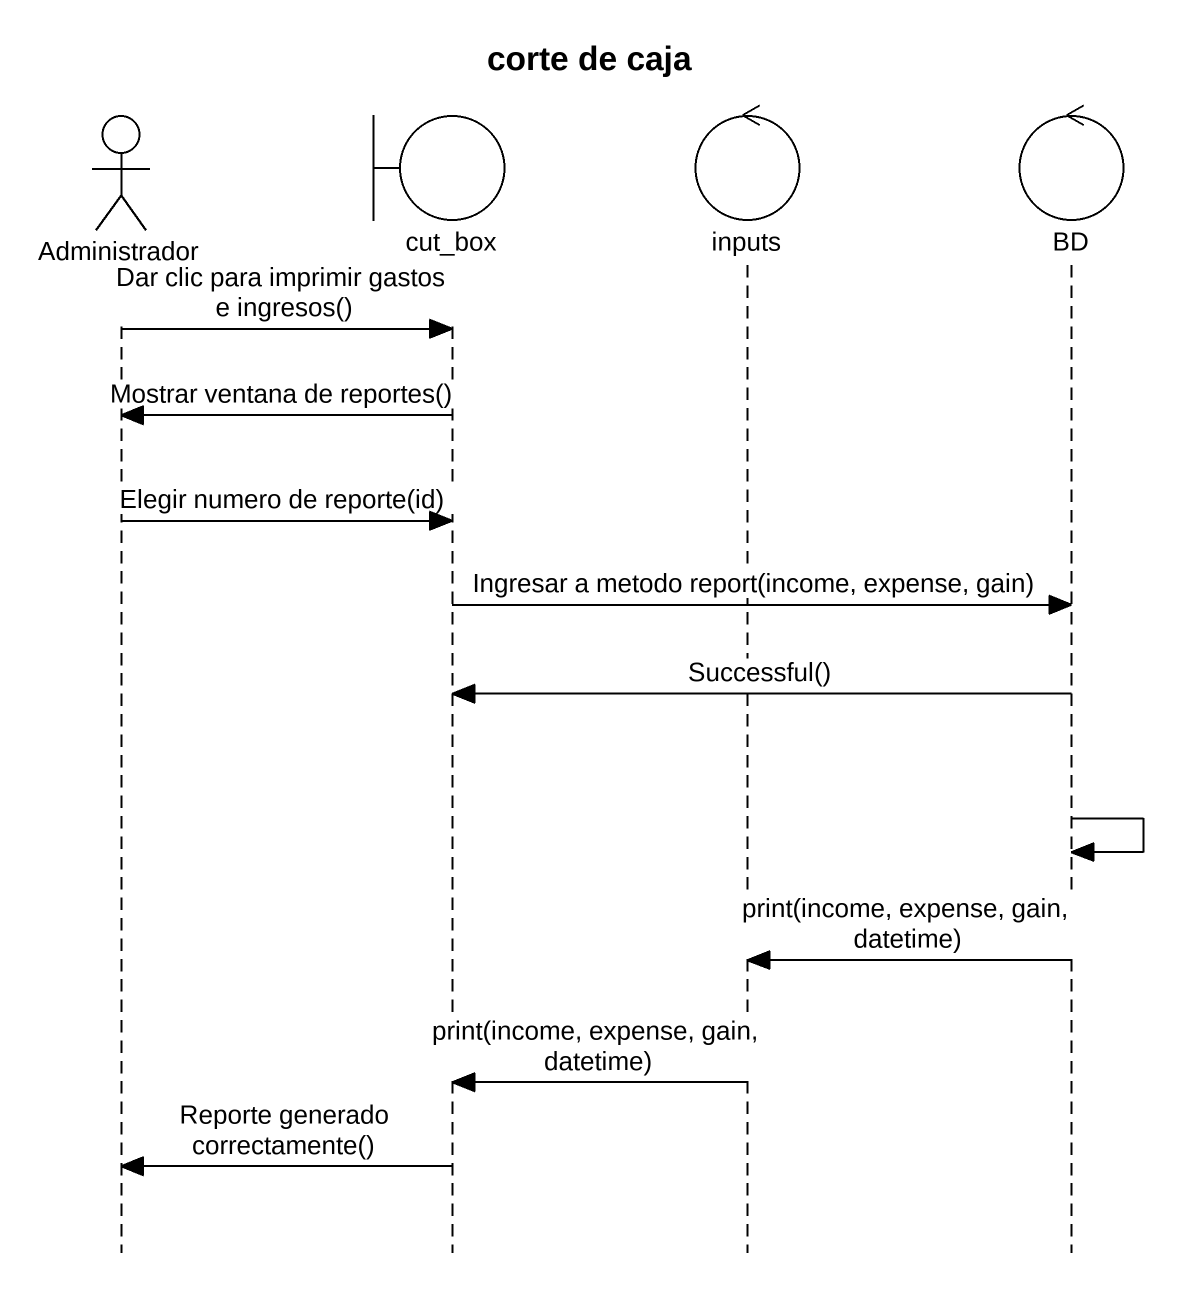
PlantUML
@startuml
title corte de caja
hide footbox
actor Administrador
boundary cut_box
control inputs
control BD

Administrador -> cut_box : Dar clic para imprimir gastos e ingresos()
cut_box -> Administrador : Mostrar ventana de reportes()
Administrador -> cut_box : Elegir numero de reporte(id)
cut_box -> BD : Ingresar a metodo report(income, expense, gain)
BD -> cut_box : Successful()
BD -> BD
BD -> inputs : print(income, expense, gain, datetime)
inputs -> cut_box : print(income, expense, gain, datetime)
cut_box -> Administrador : Reporte generado correctamente()
@enduml
